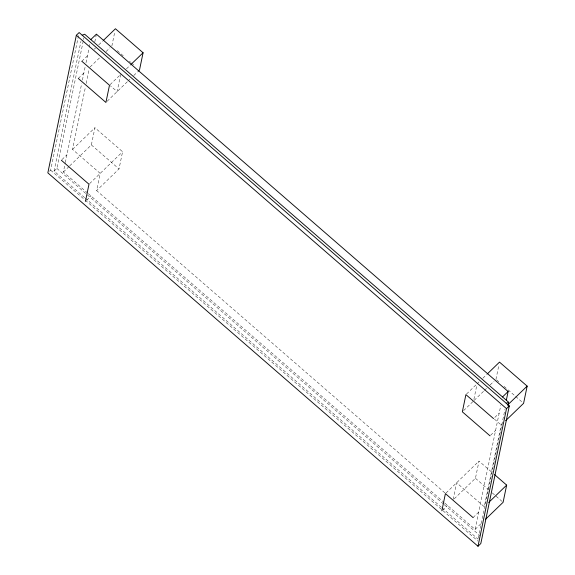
<?xml version="1.0" encoding="UTF-8"?>
<svg xmlns="http://www.w3.org/2000/svg" width="575" height="575" viewBox="0 0 575 575"><rect width="100%" height="100%" fill="white"/><g stroke="black" fill="none" stroke-linecap="round" stroke-linejoin="round"><path stroke-width="0.43" stroke-dasharray="2.88 2.16" d="M49.522 171.249L50.643 170.164L78.595 35.183M84.597 197.606L54.072 171.113L80.938 41.364M54.072 171.113L56.868 168.403L83.382 40.372M83.562 39.495L83.928 37.742M87.652 193.092L63.372 172.018L65.155 163.415M65.327 162.553L81.686 83.583M82.412 80.069L85.294 66.154M86.006 62.711L89.024 48.127M89.204 47.272L89.916 43.851M444.913 492.919L96.622 190.605L100.187 173.398L72.536 149.399L85.459 86.962M86.192 83.447L89.103 69.374M94.803 41.86L96.399 34.155M69.733 165.859L91.368 144.936L94.933 127.736L122.583 151.735L119.018 168.935L96.622 190.605M111.866 45.95L114.892 31.33M120.685 74.419L117.12 91.619L110.378 85.761M473.901 399.273L476.927 384.646M502.478 423.753L501.199 424.997L484.265 506.776L456.607 482.77L453.05 499.97L475.446 478.307L479.004 461.107L492.495 472.815M495.945 379.327L498.971 364.701M444.741 503.039L475.101 529.395L500.76 405.504M478.271 538.279L504.958 409.407M81.83 61.245L87.429 55.833M94.314 49.177L95.594 47.941M98.792 44.843L102.63 41.127M78.272 78.452L83.871 73.032M90.11 66.995L99.705 57.708M106.109 51.52L109.947 47.811M110.105 84.647L120.06 75.023M126.442 68.849L130.281 65.133M107.166 101.25L129.921 79.242M133.759 75.526L137.597 71.81M61.956 159.627L66.93 154.812M72.536 149.399L94.933 127.736M63.372 172.018L69.101 166.477M89.607 183.633L122.583 151.735M86.667 200.229L91.022 196.018M466.533 394.019L476.488 384.395M477.106 383.791L479.025 381.929M482.863 378.221L486.709 374.505M463.594 410.622L472.923 401.594M474.188 400.372L483.783 391.086M484.423 390.468L486.982 387.988M490.18 384.898L494.026 381.182M494.809 417.421L499.165 413.209M490.626 435.225L495.6 430.409M446.035 493.005L479.004 461.107M442.47 510.205L447.451 505.389M473.067 517.608L478.666 512.188M475.101 529.395L481.462 523.236M117.264 50.636L123.33 55.904M129.404 61.173L130.755 62.344M131.423 62.927L134.126 65.27M496.62 379.91L499.991 382.835M504.038 386.35L507.409 389.275M508.084 389.864L522.244 402.155M494.457 419.139L501.199 424.997M91.368 144.936L119.018 168.935M475.446 478.307L488.937 490.015M492.308 492.94L502.421 501.723M88.327 193.674L444.058 502.449M56.868 168.403L86.724 194.314M87.4 194.903L443.577 504.059M444.252 504.649L480.211 535.857M85.28 198.195L441.456 507.358M442.132 507.948L478.091 539.156M50.643 170.164L84.568 199.611M85.244 200.201L478.091 541.183"/><path stroke-width="0.86" d="M76.338 35.262L47.84 172.874L478.005 546.25L480.808 543.54L509.306 405.936L79.142 32.559L76.338 35.262L506.503 408.645L478.005 546.25M85.423 201.437L88.988 184.237L61.331 160.231M103.27 40.509L115.431 28.75L143.082 52.756L139.517 69.956L138.237 71.192M441.852 510.808L445.409 493.609L473.067 517.608M506.359 400.092L508.128 391.532L96.399 34.155L90.8 39.567M507.948 405.792L508.674 402.277L84.654 34.234L82.211 35.226M494.522 474.569L506.661 485.113L503.096 502.313L485.278 519.541M487.348 373.887L499.503 362.121L527.16 386.127L523.595 403.327L505.677 420.663M130.92 64.515L143.082 52.756M502.528 396.944L508.128 391.532M507.962 404.699L527.16 386.127M506.503 408.645L509.306 405.936M488.743 502.442L506.661 485.113M506.23 403.269L508.674 402.277M81.83 61.245L109.487 85.251L105.922 102.451L78.272 78.452M493.566 418.629L465.908 394.622L462.35 411.822L490.001 435.828"/></g></svg>
